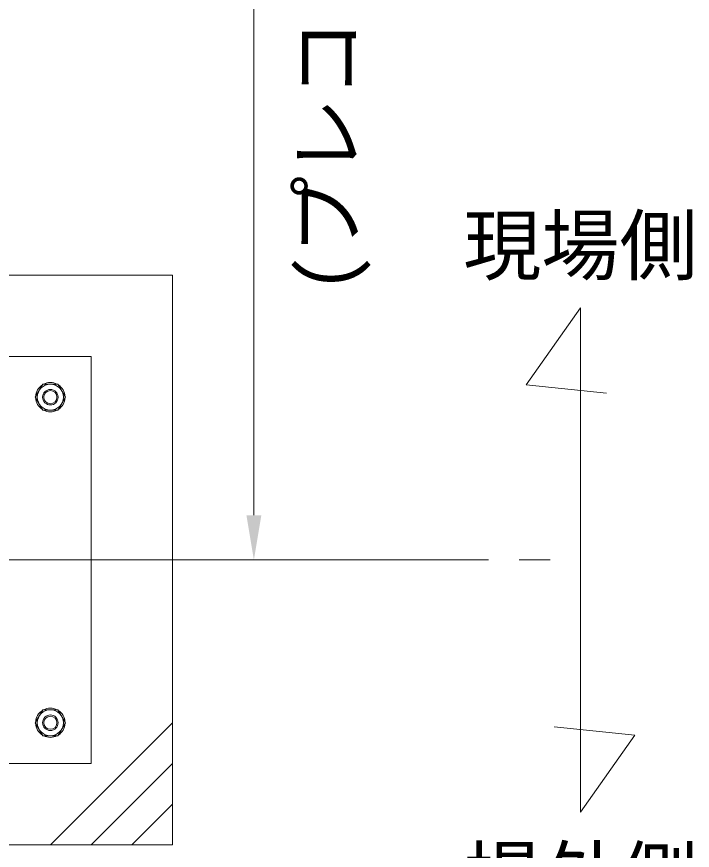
# Model space of a CAD drawing. Units: millimetres, scale not verified. Extents: x -6980 to 13145, y -14438 to 14438.
# Drawn here: x 3528 to 4358, y 11081 to 12105 of the extents above; entities that cross this region are included whole.
import ezdxf
from ezdxf.enums import TextEntityAlignment as Align

# ---------------------------------------------------------------- set-up
doc = ezdxf.new("R2010")
doc.units = ezdxf.units.MM
doc.header["$LTSCALE"] = 38
doc.linetypes.add('CHAIN2', pattern=[12, 9, -1, 1, -1])
for name, color, linetype, lineweight in [('0-6_ﾎﾞﾙﾄ類', 2, 'Continuous', 18), ('0-9_基礎工事用PCA小', 7, 'Continuous', 18), ('0-B_寸法', 3, 'Continuous', 18), ('1-2_通芯', 1, 'CHAIN2', 18), ('1-7_文字', 7, 'Continuous', 18)]:
    doc.layers.add(name, color=color, linetype=linetype, lineweight=lineweight)
doc.styles.add('ＭＳ ゴシック', font='')
doc.styles.get('ＭＳ ゴシック').set_extended_font_data('MS Gothic')

msp = doc.modelspace()

# ---------------------------------------------------------------- linework, layer by layer
at = {"layer": '0-6_ﾎﾞﾙﾄ類'}
for points in [[(3560.55, 11653.5), (3551.32, 11637.5), (3560.55, 11621.5), (3579.05, 11621.5), (3588.28, 11637.5), (3579.05, 11653.5)], [(3560.55, 11221.5), (3551.32, 11237.5), (3560.55, 11253.5), (3579.05, 11253.5), (3588.28, 11237.5), (3579.05, 11221.5)]]:
    msp.add_lwpolyline(points, close=True, dxfattribs=at)
for centre, radius in [((3569.8, 11637.5), 16), ((3569.8, 11637.5), 9.53), ((3569.8, 11637.5), 8.07), ((3569.8, 11237.5), 16), ((3569.8, 11237.5), 9.53), ((3569.8, 11237.5), 8.07)]:
    msp.add_circle(centre, radius, dxfattribs=at)
for centre, start, end in [((3569.8, 11637.5), 122.734, 177.266), ((3569.8, 11637.5), 62.734, 117.266), ((3569.8, 11637.5), 2.734, 57.266), ((3569.8, 11637.5), 182.734, 237.266), ((3569.8, 11637.5), 302.734, 357.266), ((3569.8, 11637.5), 242.734, 297.266), ((3569.8, 11237.5), 122.734, 177.266), ((3569.8, 11237.5), 62.734, 117.266), ((3569.8, 11237.5), 2.734, 57.266), ((3569.8, 11237.5), 182.734, 237.266), ((3569.8, 11237.5), 302.734, 357.266), ((3569.8, 11237.5), 242.734, 297.266)]:
    msp.add_arc(centre, 18, start, end, dxfattribs=at)
at = {"layer": '0-9_基礎工事用PCA小'}
for p, q in [((3719.8, 11237.5), (3569.8, 11087.5)), ((3719.8, 11187.5), (3619.8, 11087.5)), ((3719.8, 11137.5), (3669.8, 11087.5))]:
    msp.add_line(p, q, dxfattribs=at)
for points in [[(3019.8, 11325.4), (3019.8, 11087.5), (3719.8, 11087.5), (3719.8, 11787.5), (3483.43, 11787.5)], [(3483.43, 11687.5), (3619.8, 11687.5), (3619.8, 11187.5), (3119.8, 11187.5), (3119.8, 11351.65)]]:
    msp.add_lwpolyline(points, dxfattribs=at)
at = {"layer": '0-B_寸法'}
for p, q in [((3819.8, 13382.5), (3819.8, 11492.5)), ((3537.08, 11437.5), (3820.8, 11437.5))]:
    msp.add_line(p, q, dxfattribs=at)
at = {"layer": '0-B_寸法', "color": 91}
msp.add_solid([(3810.62, 11492.5), (3819.8, 11437.5), (3828.97, 11492.5)], dxfattribs=at)
at = {"layer": '1-2_通芯'}
msp.add_line((-3986.2, 11437.5), (4220.8, 11437.5), dxfattribs=at)
at = {"layer": '1-7_文字'}
for points in [[(4220.8, 11747.45), (4154.05, 11652.85), (4253.05, 11642.42)], [(4220.8, 11747.45), (4220.8, 11127.55), (4287.55, 11222.15), (4188.55, 11232.58)]]:
    msp.add_lwpolyline(points, dxfattribs=at)

# ---------------------------------------------------------------- texts
at = {"layer": '0-B_寸法', "style": 'ＭＳ ゴシック'}
msp.add_text('(プレコン～打込単管芯々寸法)', height=70.38, rotation=90, dxfattribs=at).set_placement((3965.4, 11765.5), align=Align.BOTTOM_LEFT)
at = {"layer": '1-7_文字', "style": 'ＭＳ ゴシック'}
for s, p in [('現場側', (4076.8, 11767.85)), ('場外側', (4076.8, 10991.95))]:
    msp.add_text(s, height=70.38, dxfattribs=at).set_placement(p, align=Align.BOTTOM_LEFT)

doc.saveas('drawing.dxf')
